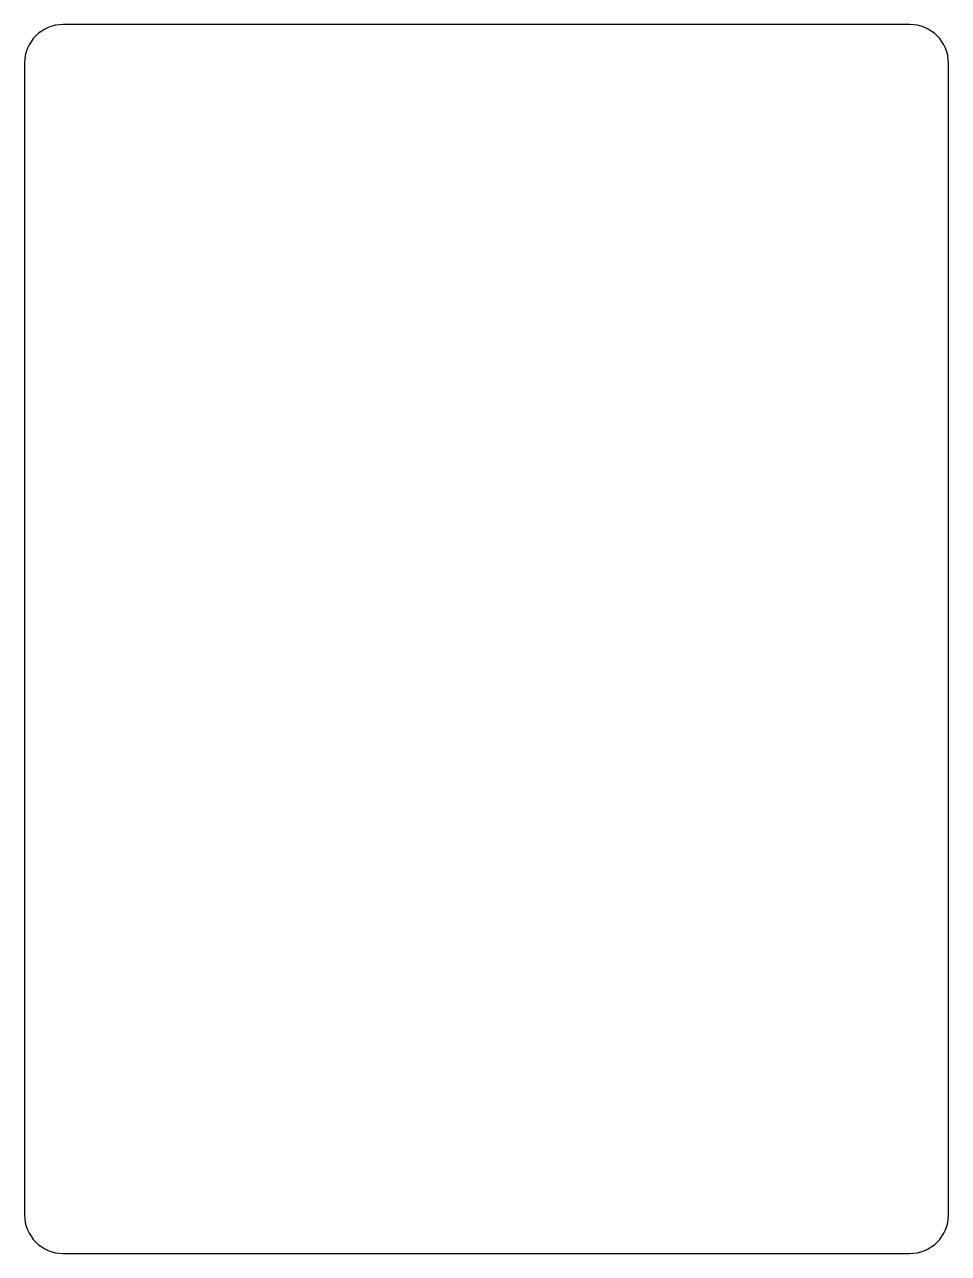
# Model space of a CAD drawing. Header units: millimetres. Extents: x -55.1 to 17, y -78.9 to 17.
import ezdxf

# ---------------------------------------------------------------- set-up
doc = ezdxf.new("R2010")
doc.units = ezdxf.units.MM

msp = doc.modelspace()

# ---------------------------------------------------------------- linework, layer by layer
at = {"layer": 'outline', "linetype": 'CONTINUOUS'}
msp.add_lwpolyline([(-55.1, -75.9125, 0.4142136), (-52.1, -78.9125), (14, -78.9125, 0.4142136), (17, -75.9125), (17, 14, 0.4142136), (14, 17), (-52.1, 17, 0.4142136), (-55.1, 14)], format="xyb", close=True, dxfattribs=at)

doc.saveas('drawing.dxf')
